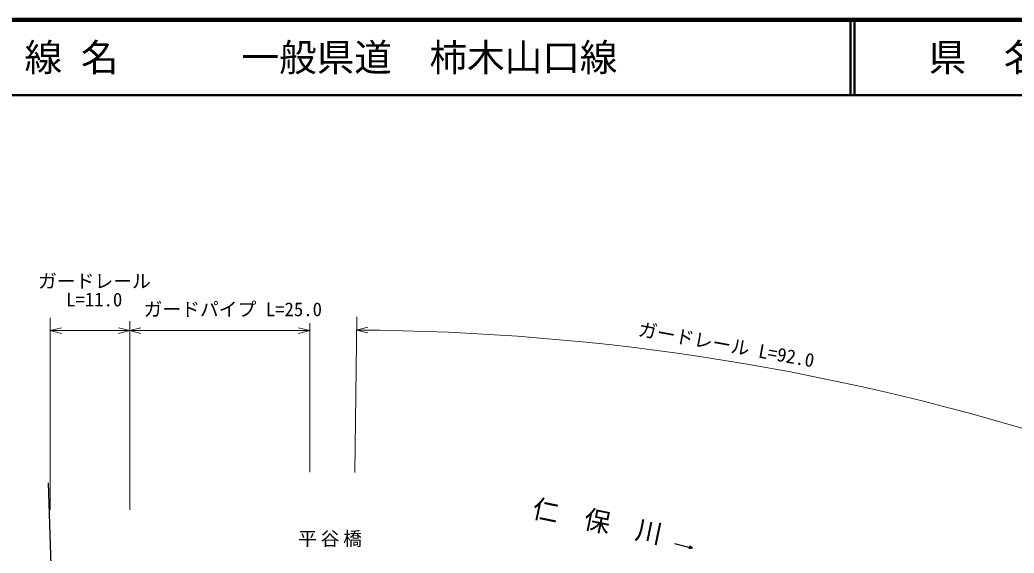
# Model space of a CAD drawing. Units: millimetres, scale not verified. Extents: x 40000 to 680000, y 20000 to 380000.
# Drawn here: x 187260 to 319494, y 309044 to 380000 of the extents above; entities that cross this region are included whole.
import ezdxf
from ezdxf.enums import TextEntityAlignment as Align

# ---------------------------------------------------------------- set-up
doc = ezdxf.new("R2010")
doc.units = ezdxf.units.MM
doc.header["$LTSCALE"] = 1000
for name, color, linetype, lineweight in [('M-BGD', 7, 'Continuous', 25), ('M-BMK-HTXT', 7, 'Continuous', 13), ('M-STR-HTXT', 7, 'Continuous', 13), ('M-TTL', 2, 'Continuous', 140), ('M-TTL-LINE', 7, 'Continuous', 50)]:
    doc.layers.add(name, color=color, linetype=linetype, lineweight=lineweight)
doc.layers.add('M-TTL-TXT', color=7, linetype='Continuous')
doc.styles.add('ＭＳ ゴシック', font='')
doc.styles.get('ＭＳ ゴシック').set_extended_font_data('MS Gothic')

msp = doc.modelspace()

# ---------------------------------------------------------------- linework, layer by layer
at = {"layer": 'M-BGD'}
for p, q in [((191007, 318376), (191431, 305348)), ((274304, 310328), (276730, 309722)), ((276320, 309631), (276411, 309995)), ((276730, 309722), (276320, 309631)), ((276411, 309995), (276730, 309722))]:
    msp.add_line(p, q, dxfattribs=at)
at = {"layer": 'M-STR-HTXT'}
for p, q in [((191286, 314801), (191286, 340346)), ((201867, 314801), (201867, 339895)), ((231827, 319779), (232059, 340483)), ((191286, 338662), (192786, 339037)), ((191286, 338662), (201867, 338662)), ((191286, 338662), (192786, 338287)), ((201867, 338662), (200367, 339037)), ((201867, 338662), (200367, 338287)), ((201867, 338662), (203367, 339037)), ((201867, 338662), (225826, 338662)), ((201867, 338662), (203367, 338287)), ((225826, 338662), (224326, 339037)), ((225826, 338662), (224326, 338287)), ((225826, 319801), (225826, 339634)), ((232039, 338728), (233541, 339096)), ((232039, 338728), (233537, 338346))]:
    msp.add_line(p, q, dxfattribs=at)
msp.add_arc((230503, 21841), 316892, 72.04067, 89.72227, dxfattribs=at)
at = {"layer": 'M-TTL'}
msp.add_line((680000, 380000), (40000, 380000), dxfattribs=at)
at = {"layer": 'M-TTL-LINE'}
for p, q in [((297750, 380000), (297750, 370000)), ((298250, 380000), (298250, 370000)), ((40000, 370000), (680000, 370000))]:
    msp.add_line(p, q, dxfattribs=at)

# ---------------------------------------------------------------- texts
at = {"layer": 'M-BGD', "insert": (224260, 309851), "char_height": 1833, "attachment_point": 7, "style": 'ＭＳ ゴシック'}
msp.add_mtext('\\T1.2;平谷橋', dxfattribs=at)
at = {"layer": 'M-BMK-HTXT', "style": 'ＭＳ ゴシック'}
msp.add_text('仁\u3000保\u3000川', height=2566, rotation=348.315, dxfattribs=at).set_placement((263654, 311301), align=Align.BOTTOM_CENTER)
at = {"layer": 'M-STR-HTXT', "style": 'ＭＳ ゴシック'}
for s, p in [('ガードレール', (197181, 343771)), (' L=11.0', (196515, 341321)), ('ガードパイプ L=25.0', (215576, 340022))]:
    msp.add_text(s, height=1833, dxfattribs=at).set_placement(p, align=Align.BOTTOM_CENTER)
msp.add_text('ガードレール L=92.0', height=1833, rotation=349.713, dxfattribs=at).set_placement((280960, 335327), align=Align.BOTTOM_CENTER)
at = {"layer": 'M-TTL-TXT', "style": 'ＭＳ ゴシック'}
for s, p in [('路 線 名', (180380, 375000)), ('一般県道\u3000柿木山口線', (216734, 375000))]:
    msp.add_text(s, height=3666, dxfattribs=at).set_placement(p, align=Align.MIDDLE_LEFT)
msp.add_text('県\u3000名', height=3666, dxfattribs=at).set_placement((315625, 375000), align=Align.MIDDLE_CENTER)

doc.saveas('drawing.dxf')
